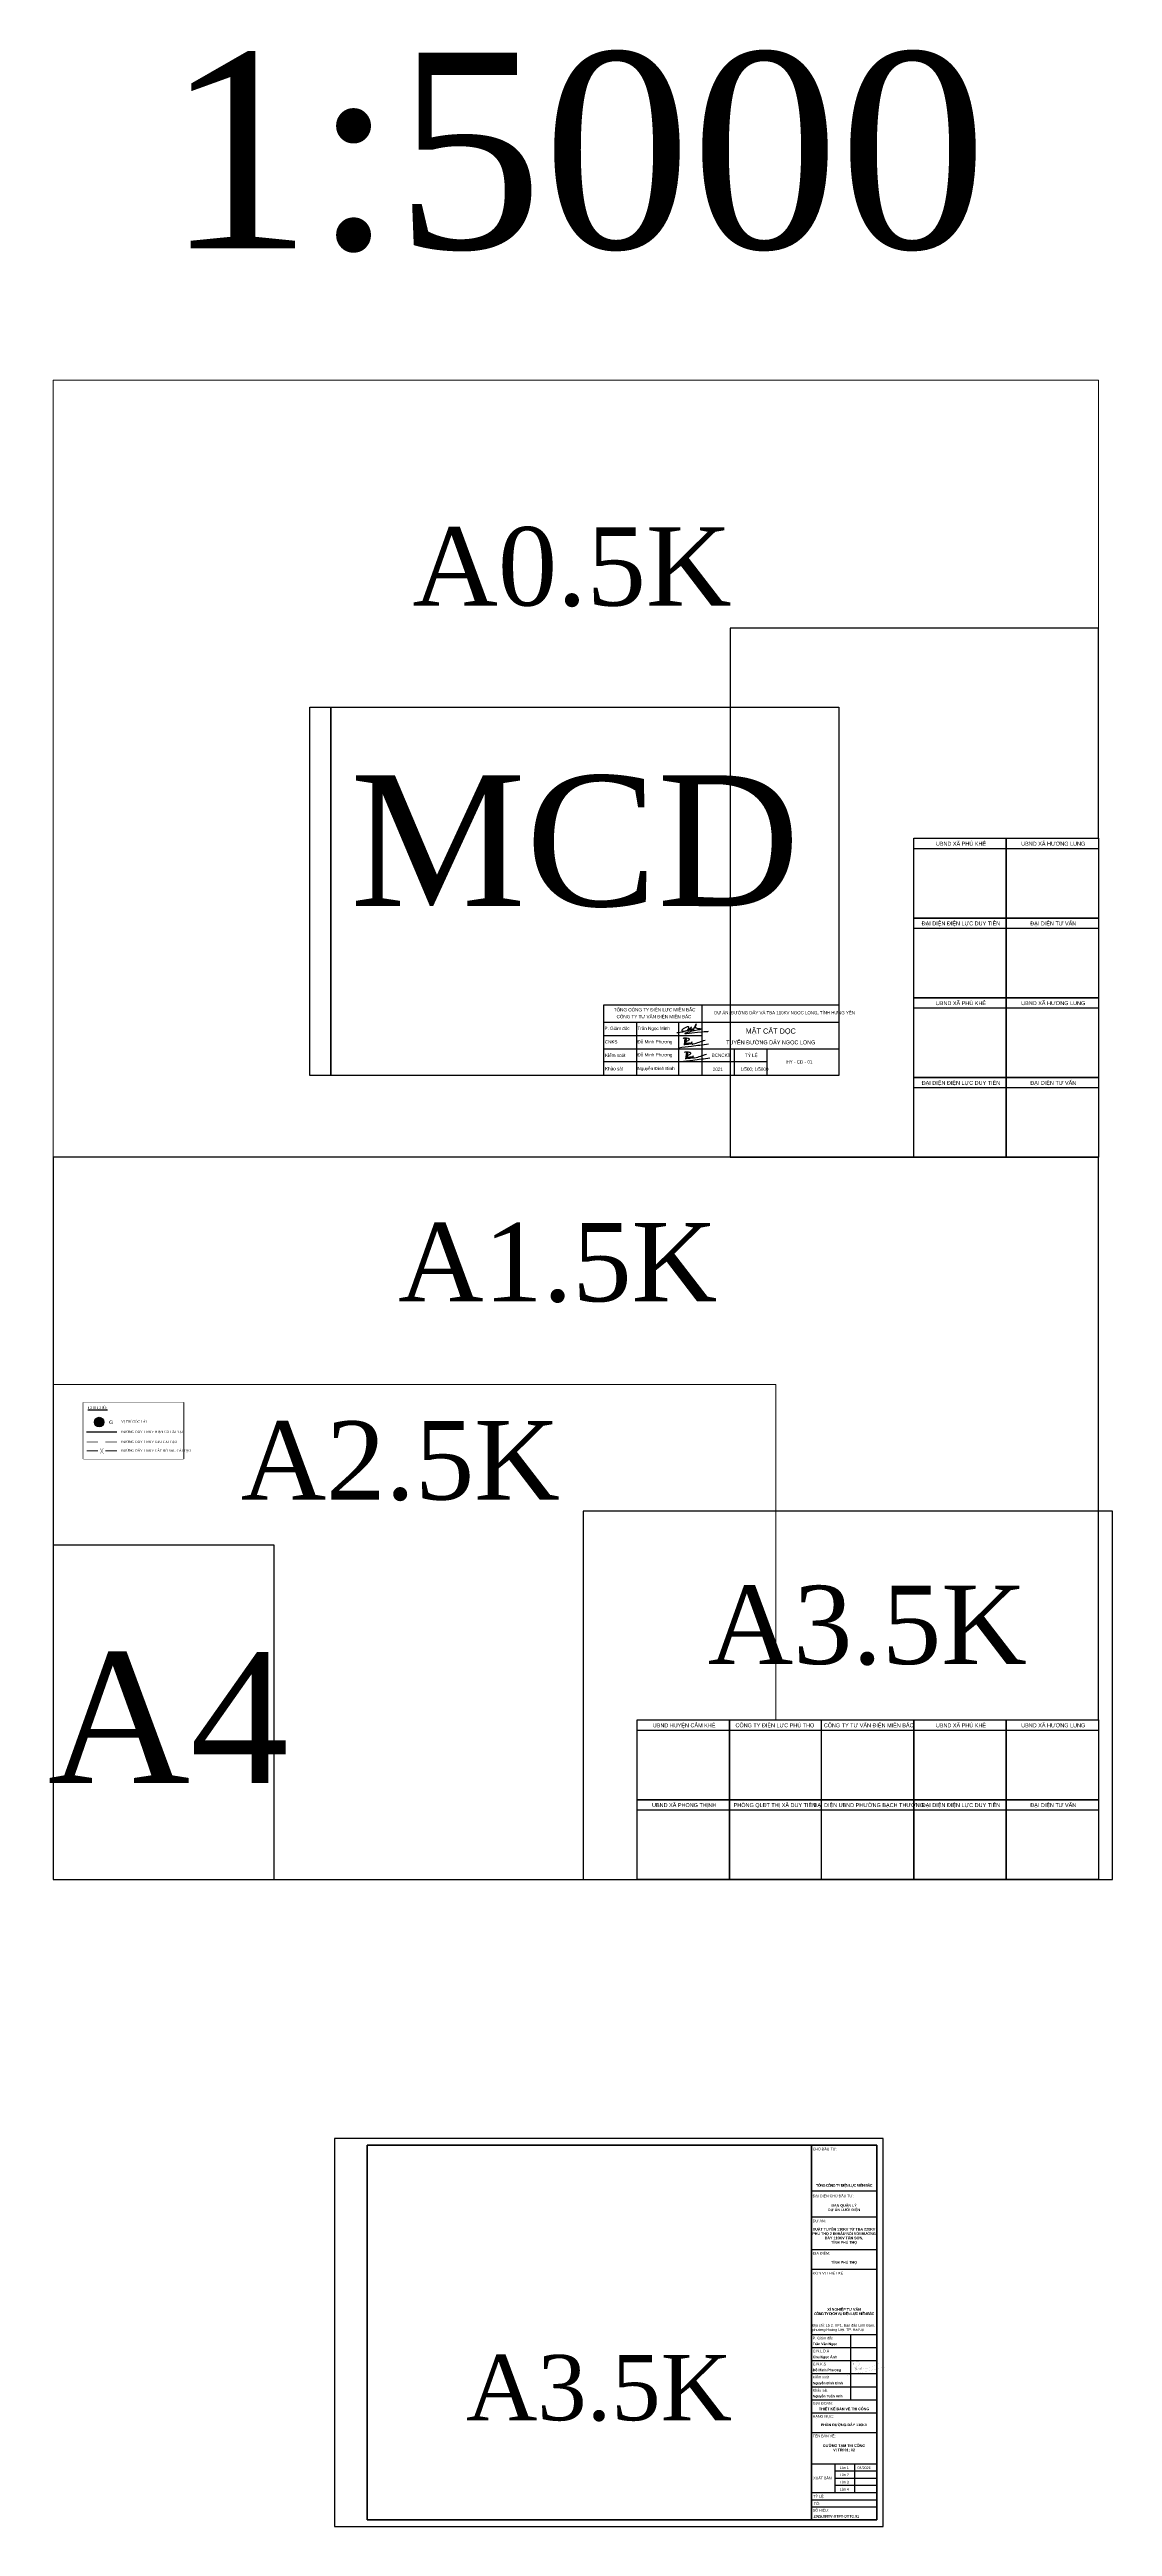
# Model space of a CAD drawing. Header units: feet. Extents: x 74374 to 92081, y 43964 to 65389.
# Drawn here: x 80051 to 84118, y 55906 to 65389 of the extents above; entities that cross this region are included whole.
import ezdxf
from ezdxf.enums import TextEntityAlignment as Align

# ---------------------------------------------------------------- set-up
doc = ezdxf.new("R2010")
doc.units = ezdxf.units.FT
doc.header["$MEASUREMENT"] = 0
doc.set_wipeout_variables(frame=1)
doc.linetypes.add('DASHED2', pattern=[0.375, 0.25, -0.125])
for name, color, linetype in [('12-khung ten', 12, 'Continuous'), ('7-Text khung ten', 7, 'Continuous'), ('Border', 6, 'Continuous'), ('DZ-HaApCu', 1, 'Continuous'), ('Ha ap - cai tao', 1, 'DASHED2'), ('HoKhoan', 20, 'Continuous'), ('Khung', 7, 'Continuous'), ('KHUNG-TEN', 7, 'Continuous'), ('Khung_in', 7, 'Continuous'), ('PDM', 5, 'Continuous'), ('THAY', 9, 'Continuous')]:
    doc.layers.add(name, color=color, linetype=linetype)
doc.layers.add('B-Ghi chu', color=7, linetype='Continuous', lineweight=0)
doc.styles.add('Arial-Bold', font='arialbd.ttf')
doc.styles.add('ARIALH', font='VnArialH.TTF')
doc.styles.add('PEC_ARIAL', font='arial.ttf', dxfattribs={"width": 0.8})
doc.styles.add('PEC_TIMENEW', font='times.ttf')
doc.styles.add('q', font='vntimeh.shx', dxfattribs={"width": 0.8})
doc.styles.add('QHBI', font='vntimeh.shx', dxfattribs={"width": 0.7})
doc.styles.add('Style-Arial', font='arial.ttf')

# ---------------------------------------------------------------- blocks, each defined once
blk = doc.blocks.new('PhDM')
at = {"layer": 'PDM', "color": 0}
for points in [[(3.4, 16), (0, 0)], [(5.9, 14.5), (2.9, 0.6)]]:
    blk.add_lwpolyline(points, dxfattribs=at)
for points in [[(-0.1, 15.5), (-0.4, 16.4), (1.6, 17.2), (5.1, 17.2), (10.1, 16), (12.6, 14.7), (13.2, 13.2), (12.7, 11.8), (11, 10.1), (7.6, 8.6), (4.6, 7.5), (3, 7.1)], [(3.7, 4.4), (4.2, 5.3), (4.8, 6), (4.8, 4.7), (4.4, 0.8), (5, 2.8)], [(5.8, 4.7), (6.2, 5.3), (6, 3.4), (5.8, 2.2), (5.7, 1.3), (6.1, 1.5), (6.5, 1.9), (7, 2.8), (7.9, 4.9)], [(7.9, 4.9), (7.4, 2.9), (7.3, 1.7), (7.4, 1.3), (7.7, 1.3), (7.9, 1.5), (8.1, 1.8), (9.3, 3.9)], [(9.6, 4.9), (9.3, 3.3), (9.1, 1.6), (9.1, 1.1), (9.4, 1.3), (9.8, 1.7), (10.4, 2.7), (11.2, 4.6)], [(11.2, 4.6), (10.9, 3.1), (10.7, 1.5), (10.7, 1), (12, 2.7), (13.2, 4.9)], [(13, 4.5), (12.5, 2.8), (12.2, 1.8), (12.3, 1.1), (14.1, 3.7), (14.6, 4.6)], [(14.6, 4.6), (13.9, 1), (16, 4.4)], [(16, 4.4), (15.4, 1), (15.8, 1.5), (17.4, 4.2)], [(17.4, 4.2), (16.9, 1.7), (18.1, 3.8)], [(18.7, 6.1), (18.4, 2), (19.7, 1), (21.7, 1), (50.6, 7.7)], [(-13.1, -4.8), (17.1, -3.8), (57.8, -1.9)]]:
    blk.add_spline(points, degree=3, dxfattribs=at)
blk = doc.blocks.new('a.mimh')
at = {"layer": 'THAY', "color": 0, "ltscale": 30}
blk.add_lwpolyline([(0, 0), (71, 3), (121, 9), (194, 20), (353, 53), (514, 101), (604, 137), (653, 173), (707, 255), (722, 294), (721, 320), (714, 336), (702, 346), (686, 349), (648, 347), (607, 339), (538, 313), (458, 277), (378, 234), (306, 174), (294, 153), (288, 141), (289, 127), (296, 106), (318, 92), (364, 87), (443, 93), (553, 110), (648, 132), (698, 148), (748, 173), (762, 183), (803, 243), (852, 312), (878, 355), (872, 352), (850, 325), (735, 153), (696, 108), (678, 95), (675, 96), (677, 105), (694, 130), (732, 163), (787, 197), (806, 207), (826, 218), (831, 219), (834, 216), (830, 198), (797, 146), (781, 131), (779, 133), (809, 172), (859, 216), (869, 223), (876, 220), (874, 205), (864, 183), (830, 135), (827, 136), (857, 178), (889, 208), (906, 220), (912, 223), (916, 223), (917, 221), (916, 209), (901, 182), (883, 158), (878, 156), (886, 169), (905, 197), (922, 213), (931, 220), (935, 221), (940, 219), (941, 217), (943, 214), (943, 210), (941, 202), (932, 180), (921, 164), (915, 158), (915, 158), (915, 163), (924, 181), (948, 211), (967, 223), (970, 224), (975, 223), (976, 220), (977, 218), (977, 216), (977, 213), (973, 200), (962, 166), (958, 166), (957, 168), (956, 170), (970, 203), (987, 225), (991, 228), (994, 228), (995, 228), (997, 226), (997, 225), (997, 223), (996, 221), (982, 189), (981, 185), (982, 184), (984, 184), (987, 189), (1013, 236), (1017, 242), (1018, 237), (995, 180), (994, 176), (995, 174), (996, 173), (997, 173), (999, 175), (1046, 283), (1080, 360), (1101, 396), (1126, 431), (1158, 498), (1166, 527), (1128, 446), (1068, 293), (1089, 346), (1096, 347), (1099, 347), (1100, 346), (1103, 344), (1105, 343), (1107, 339), (1110, 335), (1117, 320), (1122, 311), (1123, 308), (1126, 304), (1129, 301), (1134, 297), (1138, 294), (1193, 267), (1248, 254), (1309, 243), (1372, 240), (1422, 236), (1450, 235), (1468, 233), (1478, 230), (1484, 228), (1491, 226), (1494, 223), (1495, 221), (1495, 217), (1493, 214), (1489, 210), (1484, 207), (1381, 176), (1211, 142), (1029, 107), (892, 79), (735, 36), (630, 7), (565, -13), (477, -42), (466, -47), (466, -47), (466, -47), (473, -52), (477, -52), (484, -53), (568, -47), (904, -7), (1231, 31), (1512, 50), (1632, 58), (1768, 68), (1853, 74), (1910, 79)], dxfattribs=at)
blk = doc.blocks.new('STT')
at = {"color": 6}
blk.add_wipeout([(511305.2, 2347111.4), (511305.1, 2347109.7), (511304.7, 2347108.1), (511304.2, 2347106.5), (511303.5, 2347105), (511302.6, 2347103.6), (511301.6, 2347102.3), (511300.4, 2347101.2), (511299, 2347100.2), (511297.6, 2347099.4), (511296, 2347098.8), (511294.4, 2347098.4), (511292.8, 2347098.2), (511291.1, 2347098.2), (511289.5, 2347098.4), (511287.9, 2347098.8), (511286.3, 2347099.4), (511284.9, 2347100.2), (511283.5, 2347101.2), (511282.3, 2347102.3), (511281.3, 2347103.6), (511280.4, 2347105), (511279.7, 2347106.5), (511279.2, 2347108.1), (511278.9, 2347109.7), (511278.8, 2347111.4), (511278.9, 2347113), (511279.2, 2347114.7), (511279.7, 2347116.2), (511280.4, 2347117.7), (511281.3, 2347119.1), (511282.3, 2347120.4), (511283.5, 2347121.5), (511284.9, 2347122.5), (511286.3, 2347123.3), (511287.9, 2347123.9), (511289.5, 2347124.3), (511291.1, 2347124.5), (511292.8, 2347124.5), (511294.4, 2347124.3), (511296, 2347123.9), (511297.6, 2347123.3), (511299, 2347122.5), (511300.4, 2347121.5), (511301.6, 2347120.4), (511302.6, 2347119.1), (511303.5, 2347117.7), (511304.2, 2347116.2), (511304.7, 2347114.7), (511305.1, 2347113)], dxfattribs=at).dxf.layer = 'B-Ghi chu'
blk = doc.blocks.new('Cat bo day')
at = {"layer": 'Ha ap - cai tao', "linetype": 'ByBlock', "const_width": 0.5}
for points in [[(2.9, 4.3), (-2.9, -4.3)], [(-2.3, 4.6), (2.3, -4.6)]]:
    blk.add_lwpolyline(points, dxfattribs=at)
blk = doc.blocks.new('LT-don-TD')
at = {"layer": 'Ha ap - cai tao'}
blk.add_hatch(color=256, dxfattribs=at).paths.add_polyline_path([(-1.8, -0.9, 1), (1.8, 0.9, 1)])
at = {"layer": 'Ha ap - cai tao', "linetype": 'Continuous'}
blk.add_circle((0, 0), 2, dxfattribs=at)
at = {"layer": 'Ha ap - cai tao'}
blk.add_point((0, 0), dxfattribs=at)
blk = doc.blocks.new('A$C2718f49c')
at = {"layer": 'PDM', "color": 0, "const_width": 3.24}
for points in [[(-380, -218), (-251, -192), (-123, -166), (5, -140), (133, -114), (261, -87), (390, -61), (550, -27), (646, -6), (773, 21), (901, 49), (1029, 77), (1157, 105), (1284, 134), (1412, 162), (1540, 191), (1667, 220), (1795, 248)], [(-94, 518), (-93, 518), (-83, 525), (-69, 531), (-54, 536), (-43, 539), (-25, 544), (-11, 547), (2, 550), (14, 552), (26, 554), (38, 556), (49, 557), (67, 558), (73, 558), (84, 559), (97, 559), (109, 559), (121, 558), (134, 558), (147, 557), (159, 556), (172, 555), (185, 554), (199, 552), (212, 551), (228, 549), (238, 548), (251, 546), (264, 543), (277, 540), (289, 536), (300, 531), (312, 522), (319, 515), (327, 504), (333, 493), (337, 479), (338, 468), (337, 455), (334, 442), (331, 433), (324, 419), (317, 408), (310, 397), (302, 388), (293, 378), (286, 372), (274, 361), (264, 353), (254, 346), (243, 339), (233, 332), (222, 325), (211, 318), (200, 312), (188, 305), (178, 299), (167, 292), (156, 285), (145, 279), (134, 273), (123, 267), (112, 261), (101, 255), (89, 250), (78, 245), (66, 240), (54, 236)], [(21, 514), (0, 0)], [(105, 478), (86, 33)], [(91, 157), (94, 165), (96, 173), (98, 178), (100, 182), (102, 188), (104, 193), (107, 198), (109, 203), (110, 205), (112, 207), (113, 208), (114, 210), (115, 211), (116, 211), (117, 211), (118, 211), (118, 211), (119, 210), (120, 208), (120, 206), (121, 204), (121, 202), (121, 200), (122, 197), (122, 191), (122, 184), (123, 172), (123, 156), (124, 141), (124, 127), (125, 113), (125, 107), (125, 100), (125, 94), (125, 88), (126, 83), (126, 77), (126, 72), (126, 68), (127, 63), (127, 59), (127, 56), (128, 53), (128, 50), (128, 48), (129, 47), (129, 46), (129, 45), (130, 46), (130, 47), (131, 48), (131, 50), (132, 53), (132, 56), (133, 60), (134, 64), (134, 69), (135, 74), (135, 79), (136, 84), (137, 90), (138, 102), (139, 114)], [(154, 177), (156, 182), (158, 187), (159, 190), (160, 192), (161, 194), (162, 196), (163, 197), (164, 198), (164, 198), (165, 199), (165, 199), (166, 198), (166, 198), (167, 197), (167, 195), (167, 194), (167, 192), (167, 190), (168, 188), (168, 185), (168, 182), (168, 180), (168, 174), (167, 168), (167, 155), (167, 148), (167, 142), (167, 140), (167, 137), (167, 134), (167, 132), (167, 127), (167, 123), (168, 115), (168, 111), (167, 106), (167, 104), (167, 101), (167, 98), (166, 96), (166, 90), (165, 84), (165, 82), (165, 79), (165, 77), (165, 75), (166, 73), (166, 73), (167, 72), (167, 72), (168, 71), (169, 71), (170, 71), (170, 71), (171, 72), (173, 73), (176, 74), (178, 75), (180, 77), (182, 79), (183, 81), (185, 82), (186, 84), (187, 86), (191, 94), (192, 98), (196, 107), (199, 115), (202, 123), (204, 132), (207, 141), (209, 150), (210, 159), (212, 167), (214, 176), (216, 194)], [(216, 194), (216, 189), (216, 185), (215, 180), (215, 175), (215, 170), (214, 166), (214, 161), (214, 156), (214, 152), (214, 147), (214, 143), (214, 138), (214, 134), (214, 129), (215, 125), (215, 121), (215, 117), (216, 112), (216, 108), (217, 103), (217, 98), (218, 92), (218, 87), (220, 83), (222, 80), (227, 80), (231, 82), (235, 87), (237, 90), (239, 95), (241, 99), (242, 103), (244, 107), (246, 111), (248, 116), (249, 120), (251, 124), (252, 129), (254, 133), (255, 137), (257, 142), (258, 146), (260, 151), (261, 155), (263, 160), (264, 164), (265, 168)], [(270, 202), (270, 186), (270, 178), (270, 170), (270, 162), (270, 153), (270, 148), (271, 141), (271, 135), (271, 131), (271, 127), (272, 124), (272, 120), (272, 116), (272, 111), (272, 107), (272, 99), (272, 96), (272, 94), (272, 91), (272, 89), (272, 88), (272, 87), (272, 86), (273, 85), (273, 85), (273, 84), (274, 84), (274, 83), (275, 83), (275, 83), (276, 84), (277, 84), (277, 84), (278, 85), (280, 86), (282, 88), (284, 91), (285, 92), (286, 93), (287, 95), (288, 97), (289, 98), (290, 102), (292, 106), (295, 112), (298, 119), (301, 126), (304, 133), (307, 140), (310, 148), (312, 156), (314, 163), (316, 171), (317, 178), (319, 186), (321, 201)], [(321, 201), (321, 184), (321, 168), (321, 154), (320, 137), (320, 129), (320, 121), (321, 112), (321, 104), (322, 98), (323, 94), (323, 90), (324, 88), (324, 87), (325, 86), (326, 85), (326, 85), (327, 85), (328, 85), (328, 85), (329, 86), (330, 87), (332, 89), (334, 92), (336, 96), (338, 100), (340, 105), (342, 110), (344, 116), (346, 122), (351, 133), (355, 147), (357, 151), (359, 156), (360, 161), (362, 166), (365, 175), (368, 183), (371, 190), (373, 198), (376, 204), (378, 211), (382, 223)], [(378, 210), (377, 203), (376, 196), (375, 188), (374, 181), (373, 175), (372, 168), (371, 161), (370, 153), (369, 147), (369, 141), (368, 134), (368, 126), (368, 122), (370, 111), (372, 104), (374, 98), (376, 96), (379, 95), (382, 97), (385, 101), (388, 106), (391, 113), (394, 121), (398, 129), (401, 139), (404, 149), (407, 158), (410, 168), (413, 178), (416, 189), (417, 195), (420, 202), (422, 208), (423, 215), (425, 221)], [(425, 221), (424, 199), (422, 178), (421, 158), (420, 141), (420, 133), (420, 126), (420, 120), (420, 115), (421, 111), (422, 108), (423, 106), (424, 106), (426, 107), (428, 109), (430, 112), (432, 117), (434, 122), (437, 128), (440, 135), (443, 143), (449, 160), (456, 180), (470, 222)], [(470, 222), (467, 197), (465, 185), (464, 173), (462, 162), (461, 152), (460, 142), (460, 134), (460, 127), (460, 120), (460, 118), (461, 116), (461, 114), (462, 112), (463, 111), (464, 111), (465, 111), (466, 111), (467, 112), (469, 113), (470, 114), (472, 117), (476, 123), (480, 129), (488, 143), (494, 156), (499, 169), (504, 182), (508, 195), (515, 221)], [(515, 221), (514, 207), (512, 194), (511, 181), (511, 169), (510, 164), (510, 159), (510, 155), (510, 152), (511, 149), (511, 147), (511, 145), (512, 144), (513, 144), (514, 145), (515, 147), (517, 150), (518, 153), (520, 156), (521, 161), (523, 165), (527, 176), (531, 188), (536, 201), (540, 214)], [(545, 288), (540, 201), (558, 161), (602, 136), (625, 136), (666, 147), (705, 161), (744, 175), (783, 189), (822, 204), (860, 219), (898, 234), (936, 249), (974, 265), (1011, 280), (1048, 296), (1086, 312), (1122, 328), (1159, 344), (1196, 360), (1232, 376), (1269, 393), (1305, 409), (1341, 426), (1377, 442), (1414, 459), (1450, 475), (1486, 492), (1522, 509)]]:
    blk.add_lwpolyline(points, dxfattribs=at)

msp = doc.modelspace()

# ---------------------------------------------------------------- linework, layer by layer
for p, q in [((82966.25733, 57191.08457), (83216.25733, 57191.08457)), ((82966.25733, 57091.08457), (83216.25733, 57091.08457)), ((82966.25733, 56966.08457), (83216.25733, 56966.08457)), ((82966.25733, 56891.08457), (83216.25733, 56891.08457)), ((83116.25733, 56641.08457), (83116.25733, 56391.08457)), ((82966.25733, 56341.08457), (83216.25733, 56341.08457)), ((82966.25733, 56266.08457), (83216.25733, 56266.08457)), ((82966.25733, 56146.08457), (83216.25733, 56146.08457)), ((83056.25733, 56118.58457), (83216.25733, 56118.58457)), ((83056.25733, 56091.08457), (83216.25733, 56091.08457)), ((83056.25733, 56063.58457), (83216.25733, 56063.58457)), ((82966.25733, 56036.08457), (83216.25733, 56036.08457)), ((82966.25733, 56008.58457), (83216.25733, 56008.58457)), ((82966.25733, 55981.08457), (83216.25733, 55981.08457))]:
    msp.add_line(p, q)
for points in [[(83056.25733, 56146.08457), (83056.25733, 56036.08457)], [(83131.25733, 56146.08457), (83131.25733, 56036.08457)]]:
    msp.add_lwpolyline(points)
at = {"layer": '12-khung ten', "color": 7}
for points in [[(81266.25733, 55931.08457), (83216.25733, 55931.08457), (83216.25733, 57366.08457), (81266.25733, 57366.08457)], [(82966.25733, 57366.08457), (83216.25733, 57366.08457), (83216.25733, 55931.08457), (82966.25733, 55931.08457)]]:
    msp.add_lwpolyline(points, close=True, dxfattribs=at)
at = {"layer": 'Border', "color": 2, "lineweight": 0}
msp.add_lwpolyline([(80065.00252, 58383.40874), (84065.00252, 58383.40874), (84065.00252, 64123.40874), (80065.00252, 64123.40874)], close=True, dxfattribs=at)
at = {"layer": 'Border', "lineweight": 0}
msp.add_lwpolyline([(80065.00252, 58383.40874), (82830.00252, 58383.40874), (82830.00252, 60278.40874), (80065.00252, 60278.40874)], close=True, dxfattribs=at)
at = {"layer": 'DEFPOINTS', "color": 0}
msp.add_lwpolyline([(81046.70117, 62871.94368), (81127.57432, 62871.94368), (81127.57432, 61461.94368), (81046.70117, 61461.94368)], close=True, dxfattribs=at)
at = {"layer": 'DEFPOINTS', "color": 4}
msp.add_lwpolyline([(81141.25733, 55906.08457), (83241.25733, 55906.08457), (83241.25733, 57391.08457), (81141.25733, 57391.08457)], close=True, dxfattribs=at)
at = {"layer": 'DEFPOINTS'}
msp.add_lwpolyline([(81266.25733, 57366.08457), (82966.25733, 57366.08457), (82966.25733, 55931.08457), (81266.25733, 55931.08457)], close=True, dxfattribs=at)
at = {"layer": 'HoKhoan', "color": 0}
msp.add_lwpolyline([(81127.57432, 62871.94368), (83071.70117, 62871.94368), (83071.70117, 61461.94368), (81127.57432, 61461.94368)], close=True, dxfattribs=at)
at = {"layer": 'Khung', "color": 4}
for points in [[(84065.00252, 61148.40874), (84065.00252, 63173.40874), (82655.00252, 63173.40874), (82655.00252, 61148.40874)], [(84118.35539, 59793.40874), (82093.35539, 59793.40874), (82093.35539, 58383.40874), (84118.35539, 58383.40874)]]:
    msp.add_lwpolyline(points, close=True, dxfattribs=at)
at = {"layer": 'Khung', "color": 0, "linetype": 'Continuous', "lineweight": 0}
msp.add_lwpolyline([(81127.57432, 62871.94368), (81127.57432, 61461.94368)], dxfattribs=at)
at = {"layer": 'Khung', "color": 0}
msp.add_lwpolyline([(82171.70117, 61731.94368), (83071.70117, 61731.94368), (83071.70117, 61461.94368), (82171.70117, 61461.94368)], close=True, dxfattribs=at)
at = {"layer": 'Khung', "color": 0, "ltscale": 30}
for points in [[(82171.70117, 61665.20482), (82296.70117, 61665.20482), (82546.70117, 61665.20482), (83071.70117, 61665.20482)], [(82296.70117, 61665.20482), (82296.70117, 61461.94368)], [(82459.20117, 61460.69368), (82459.20117, 61665.20482)], [(82546.70117, 61731.94368), (82546.70117, 61461.94368)], [(82171.70117, 61614.57982), (82295.47004, 61614.57982), (82545.47004, 61614.57982)], [(82171.70117, 61563.95482), (82296.70117, 61563.95482), (83071.70117, 61563.95482)], [(82671.70117, 61461.94368), (82671.70117, 61563.95482)], [(82796.70117, 61461.94368), (82796.70117, 61563.95482)], [(82796.70117, 61513.32982), (82171.70117, 61513.32982)]]:
    msp.add_lwpolyline(points, dxfattribs=at)
at = {"layer": 'Khung', "color": 3}
msp.add_lwpolyline([(80065.00252, 58383.40874), (84065.00252, 58383.40874), (84065.00252, 61148.40874), (80065.00252, 61148.40874)], close=True, dxfattribs=at)
at = {"layer": 'Khung', "color": 1}
msp.add_lwpolyline([(80065.00252, 58383.40874), (80910.00252, 58383.40874), (80910.00252, 59663.40874), (80065.00252, 59663.40874)], close=True, dxfattribs=at)
at = {"layer": 'KHUNG-TEN', "color": 7}
for p, q in [((82966.25733, 56641.08457), (83216.25733, 56641.08457)), ((82966.25733, 56591.08457), (83216.25733, 56591.08457)), ((82966.25733, 56541.08457), (83216.25733, 56541.08457)), ((82966.25733, 56491.08457), (83216.25733, 56491.08457)), ((82966.25733, 56441.08457), (83216.25733, 56441.08457)), ((82966.25733, 56391.08457), (83216.25733, 56391.08457))]:
    msp.add_line(p, q, dxfattribs=at)
at = {"layer": 'Khung_in', "color": 7, "linetype": 'ByBlock'}
msp.add_lwpolyline([(80180.73063, 60209.77157), (80562.94159, 60209.77157), (80562.94159, 59993.3774), (80180.73063, 59993.3774)], close=True, dxfattribs=at)

# ---------------------------------------------------------------- block references
at = {"color": 0, "xscale": 0.06340164400932977, "yscale": 0.06340164400932977, "zscale": 0.06340164400932977}
msp.add_blockref('a.mimh', (82452.00953, 61625.54034), dxfattribs=at)
at = {"color": 0, "xscale": 1.617023535623388, "yscale": 1.617023535623388, "zscale": 1.617023535623388, "rotation": 4.985041978004465}
for p in [(82479.11001, 61577.37633), (82484.64575, 61523.99836)]:
    msp.add_blockref('PhDM', p, dxfattribs=at)
at = {"layer": 'HoKhoan', "xscale": 0.06866997667360115, "yscale": 0.06866997667360115, "zscale": 0.06866997667360115}
msp.add_blockref('A$C2718f49c', (83127.56225, 56499.71371), dxfattribs=at)

# ---------------------------------------------------------------- texts
at = {"layer": '7-Text khung ten'}
for s, height, style, p in [('CHỦ ĐẦU TƯ:', 10, 'Style-Arial', (82971.70511, 57345.94169)), ('ĐẠI DIỆN CHỦ ĐẦU TƯ:', 10, 'Style-Arial', (82971.70511, 57166.57565)), ('DỰ ÁN:', 10, 'Style-Arial', (82971.70511, 57070.94169)), ('ĐỊA ĐIỂM:', 10, 'Style-Arial', (82971.70511, 56947.21179)), ('ĐƠN VỊ THIẾT KẾ', 10, 'Style-Arial', (82971.70511, 56870.94169)), ('P. Giám đốc', 10, 'Style-Arial', (82971.70511, 56622.21179)), ('Trần Văn Ngọc', 9.5, 'Arial-Bold', (82971.70511, 56600.24044)), ('Chu Ngọc Ánh', 9.5, 'Arial-Bold', (82971.70511, 56550.24044)), ('C.N.L.D.A', 10, 'Style-Arial', (82971.70511, 56572.74044)), ('C.N.K.S', 10, 'Style-Arial', (82971.70511, 56522.74044)), ('Đỗ Minh Phương', 9.5, 'Arial-Bold', (82971.70511, 56500.24044)), ('Nguyễn Đình Bình', 9.5, 'Arial-Bold', (82971.70511, 56450.24044)), ('Kiểm soát', 10, 'Style-Arial', (82971.70511, 56472.74044)), ('Khảo sát', 10, 'Style-Arial', (82971.70511, 56422.74044)), ('GIAI ĐOẠN:', 10, 'Style-Arial', (82971.70511, 56372.74044)), ('Nguyễn Tuấn Anh', 9.5, 'Arial-Bold', (82971.70511, 56400.24044)), ('HẠNG MỤC:', 10, 'Style-Arial', (82971.70511, 56322.21179)), ('TÊN BẢN VẼ:', 10, 'Style-Arial', (82971.70511, 56247.74044)), ('XUẤT BẢN', 10, 'Style-Arial', (82973.42193, 56086.37317)), ('Lần 1', 10, 'Style-Arial', (83074.9125, 56125.76327)), ('Lần 2', 10, 'Style-Arial', (83074.9125, 56098.77954)), ('Lần 3', 10, 'Style-Arial', (83074.9125, 56070.67684)), ('Lần 4', 10, 'Style-Arial', (83074.9125, 56043.17684)), ('04/2026', 10, 'Style-Arial', (83142.66384, 56125.76327)), ('SỐ HIỆU:', 10, 'Style-Arial', (82971.70511, 55962.74044)), ('TỶ LỆ:', 10, 'Style-Arial', (82973.76932, 56016.09697)), ('TỜ:', 10, 'Style-Arial', (82975.38106, 55988.04718)), ('2026.XNTV-XTPT-DTTC.01', 10, 'Arial-Bold', (82975.01204, 55940.24044))]:
    msp.add_text(s, height=height, dxfattribs=dict(at, style=style)).set_placement(p)
at = {"layer": '7-Text khung ten', "char_height": 10, "width": 250}
for s, insert, attachment_point, style in [('{\\fArial|b1|i0|c163|p34;\\T0.85;TỔNG CÔNG TY ĐIỆN LỰC MIỀN BẮC}', (83091.25733, 57210.46341), 5, 'Arial-Bold'), ('BAN QUẢN LÝ \\PDỰ ÁN LƯỚI ĐIỆN', (83091.25733, 57125.40239), 5, 'Arial-Bold'), ('XUẤT TUYẾN 110KV TỪ TBA 220KV PHÚ THỌ 2 ĐI ĐẤU NỐI VỚI ĐƯỜNG DÂY 110KV TÂN SƠN, \\PTỈNH PHÚ THỌ', (83091.25733, 57017.52189), 5, 'Arial-Bold'), ('{\\fArial|b1|i0|c163|p34;TỈNH }PHÚ THỌ', (83091.25733, 56916.08067), 5, 'Arial-Bold'), ('{\\fArial|b1|i0|c163|p34;XÍ NGHIỆP TƯ VẤN\\P\\T0.85;CÔNG TY DỊCH VỤ ĐIỆN LỰC MIỀN BẮC}', (83091.25733, 56727.45798), 5, 'Arial-Bold'), ('Địa chỉ: Lô 2, VP1, Bán đảo Linh Đàm, phường Hoàng Liệt, TP. Hà Nội', (82970.43791, 56681.11841), 1, 'Style-Arial'), ('THIẾT KẾ BẢN VẼ THI CÔNG', (83091.25733, 56356.02982), 5, 'Arial-Bold'), ('{\\fArial|b1|i0|c163|p34;PHẦN }ĐƯỜNG DÂY 110KV', (83091.25733, 56295.02189), 5, 'Arial-Bold'), ('ĐƯỜNG TẠM THI CÔNG\\PVỊ TRÍ 01; 02', (83091.25733, 56206.08307), 5, 'Arial-Bold')]:
    msp.add_mtext(s, dxfattribs=dict(at, insert=insert, attachment_point=attachment_point, style=style))
at = {"layer": 'DEFPOINTS', "color": 4, "style": 'PEC_TIMENEW'}
msp.add_text('MCD', height=500, dxfattribs=at).set_placement((82061.59822, 62360.24398), align=Align.MIDDLE_CENTER)
at = {"layer": 'Khung', "style": 'PEC_TIMENEW'}
msp.add_text('1:5000', height=750, dxfattribs=at).set_placement((82064.94477, 64627.60661), align=Align.CENTER)
at = {"layer": 'Khung', "color": 2, "style": 'PEC_TIMENEW'}
msp.add_text('A0.5K', height=300, dxfattribs=at).set_placement((82050.03893, 63410.63062), align=Align.MIDDLE_CENTER)
at = {"layer": 'Khung', "color": 0, "style": 'PEC_ARIAL', "width": 0.8}
for s, p in [('P. Giám đốc', (82174.47325, 61635.53486)), ('Trần Ngọc Minh', (82300.72325, 61635.53486)), ('CNKS', (82175.70438, 61584.02673)), ('Kiểm soát', (82176.95438, 61532.57817)), ('Đỗ Minh Phương', (82300.72325, 61584.28486)), ('Đỗ Minh Phương', (82300.72325, 61534.28486)), ('TỶ LỆ', (82712.3774, 61532.39079)), ('Khảo sát', (82176.95438, 61481.15284)), ('Nguyễn Đình Bình', (82300.72325, 61481.78486)), ('BCNCKT', (82584.82552, 61532.65255)), ('2021', (82588.93937, 61479.02303)), ('1/500; 1/5000', (82695.3527, 61479.44368)), ('HY - CD - 01', (82870.68082, 61507.15491))]:
    msp.add_text(s, height=12.5, dxfattribs=at).set_placement(p)
for s, height, p in [('MẶT CẮT DỌC', 20, (82810.7285, 61621.44585)), ('TUYẾN ĐƯỜNG DÂY NGỌC LONG', 15, (82810.7285, 61580.55151))]:
    msp.add_text(s, height=height, dxfattribs=at).set_placement(p, align=Align.CENTER)
at = {"layer": 'Khung', "color": 3, "style": 'PEC_TIMENEW'}
msp.add_text('A1.5K', height=300, dxfattribs=at).set_placement((81995.24471, 60746.81588), align=Align.MIDDLE_CENTER)
at = {"layer": 'Khung', "style": 'PEC_TIMENEW'}
msp.add_text('A2.5K', height=300, dxfattribs=at).set_placement((81392.78917, 59987.91227), align=Align.MIDDLE_CENTER)
at = {"layer": 'Khung', "color": 4, "style": 'PEC_TIMENEW'}
for height, p in [(300, (83180.00626, 59358.17928)), (250, (82153.6081, 56437.84056))]:
    msp.add_text('A3.5K', height=height, dxfattribs=at).set_placement(p, align=Align.MIDDLE_CENTER)
at = {"layer": 'Khung', "color": 1, "style": 'PEC_TIMENEW'}
msp.add_text('A4', height=500, dxfattribs=at).set_placement((80505.11988, 59002.0757), align=Align.MIDDLE_CENTER)
at = {"layer": 'Khung', "color": 0, "char_height": 12.5, "attachment_point": 2, "style": 'PEC_ARIAL'}
for s, insert, width in [('TỔNG CÔNG TY ĐIỆN LỰC MIỀN BẮC', (82366.35015, 61719.24149), 267.1201009), ('CÔNG TY TƯ VẤN ĐIỆN MIỀN BẮC', (82363.93071, 61693.02333), 279.9452721)]:
    msp.add_mtext(s, dxfattribs=dict(at, insert=insert, width=width))
at = {"layer": 'Khung', "color": 0, "linetype": 'Continuous', "insert": (82594.61013, 61707.65069), "char_height": 12, "width": 512.5526913, "attachment_point": 1, "style": 'PEC_ARIAL'}
msp.add_mtext('DỰ ÁN: ĐƯỜNG DÂY VÀ TBA 110KV NGỌC LONG, TỈNH HƯNG YÊN', dxfattribs=at)

# ---------------------------------------------------------------- next in the draw order: wipeouts: each hides what was drawn before it
for points in [[(83711.88339, 61148.40874), (83711.88339, 61453.6703), (83358.76427, 61453.6703), (83358.76426, 61148.40874)], [(83711.88339, 58383.40874), (83711.88339, 58688.6703), (83358.76427, 58688.6703), (83358.76426, 58383.40874)]]:
    msp.add_wipeout(points).dxf.layer = 'Khung_in'
at = {"color": 0}
for points in [[(80180.73063, 60209.77157), (80562.94159, 60209.77157), (80562.94159, 59993.3774), (80180.73063, 59993.3774)], [(82299.40688, 58688.6703), (82652.52601, 58688.6703), (82652.52601, 58383.40874), (82299.40688, 58383.40874)]]:
    msp.add_wipeout(points, dxfattribs=at).dxf.layer = 'Khung_in'

# ---------------------------------------------------------------- next in the draw order: linework, layer by layer
at = {"layer": 'Khung_in', "color": 1, "ltscale": 50}
msp.add_line((80308.88147, 60096.2596), (80192.68779, 60096.2596), dxfattribs=at)
at = {"layer": 'Khung_in', "color": 4, "linetype": 'Continuous', "const_width": 3.69773}
for points in [[(80192.68779, 60058.04562), (80236.24112, 60058.04562)], [(80264.99531, 60058.04562), (80308.88147, 60058.04562)]]:
    msp.add_lwpolyline(points, dxfattribs=at)
at = {"layer": 'Khung_in', "color": 6, "linetype": 'Continuous', "const_width": 3.69773}
for points in [[(80192.68779, 60024.63469), (80236.24112, 60024.63469)], [(80264.99531, 60024.63469), (80308.88147, 60024.63469)]]:
    msp.add_lwpolyline(points, dxfattribs=at)

# ---------------------------------------------------------------- next in the draw order: block references
at = {"layer": 'Ha ap - cai tao', "linetype": 'ByBlock', "xscale": 2.337180596848625, "yscale": 2.337180596848625, "zscale": 2.337180596848625, "rotation": 5.150333572487004}
msp.add_blockref('Cat bo day', (80250.7762, 60023.83682), dxfattribs=at)

# ---------------------------------------------------------------- next in the draw order: texts
at = {"layer": 'Khung_in', "color": 7, "style": 'QHBI'}
msp.add_text('%%uGhi Chó:', height=11.0931757, dxfattribs=at).set_placement((80234.94714, 60183.94921), align=Align.CENTER)
at = {"layer": 'Khung_in', "color": 7, "style": 'q', "width": 0.8}
for s, p in [('vÞ trÝ gãc l¸i', (80325.02027, 60136.23502)), ('§\xadêng d©y 110KV hiÖn cã C¶I T¹O', (80325.02027, 60097.04995)), ('§\xadêng d©y 110KV SAU C¶I T¹O', (80325.02027, 60058.83597)), ('§\xadêng d©y 110KV C¾T Bá SAU C¶I T¹O', (80325.02027, 60025.42505))]:
    msp.add_text(s, height=9.2443131, dxfattribs=at).set_placement(p, align=Align.MIDDLE_LEFT)
at = {"layer": 'Khung_in', "color": 0, "style": 'PEC_ARIAL', "width": 0.8}
msp.add_text('UBND XÃ PHONG THỊNH', height=15, dxfattribs=at).set_placement((82479.26047, 58660.51235), align=Align.CENTER)

# ---------------------------------------------------------------- next in the draw order: wipeouts: each hides what was drawn before it
at = {"color": 0}
for points in [[(83358.76427, 61453.6703), (83711.88339, 61453.6703), (83711.88339, 61148.40874), (83358.76427, 61148.40874)], [(83358.76427, 58688.6703), (83711.88339, 58688.6703), (83711.88339, 58383.40874), (83358.76427, 58383.40874)]]:
    msp.add_wipeout(points, dxfattribs=at).dxf.layer = 'Khung_in'
msp.add_wipeout([(82652.52601, 58383.40874), (82652.52601, 58688.67031), (83005.64514, 58688.67031), (83005.64514, 58383.40874)]).dxf.layer = 'Khung_in'

# ---------------------------------------------------------------- next in the draw order: linework, layer by layer
at = {"layer": 'Khung_in', "linetype": 'Continuous'}
msp.add_lwpolyline([(82299.40688, 58688.6703), (82652.52601, 58688.6703), (82652.52601, 58383.40874), (82299.40688, 58383.40874)], close=True, dxfattribs=at)
at = {"layer": 'Khung_in', "color": 0}
msp.add_lwpolyline([(82299.40688, 58649.97386), (82652.52601, 58649.97386)], dxfattribs=at)
msp.add_lwpolyline([(82652.52601, 58688.67031), (83005.64514, 58688.67031), (83005.64514, 58383.40874), (82652.52601, 58383.40874)], close=True, dxfattribs=at)

# ---------------------------------------------------------------- next in the draw order: block references
at = {"layer": 'Khung_in', "xscale": 1.386646958587237, "yscale": 1.386646958587237, "zscale": 1.386646958587237}
msp.add_blockref('STT', (-628694.96274, -3194481.10395), dxfattribs=at)

# ---------------------------------------------------------------- next in the draw order: texts
at = {"layer": 'Khung_in', "color": 0, "style": 'PEC_ARIAL', "width": 0.8}
for s, p in [('ĐẠI DIỆN ĐIỆN LỰC DUY TIÊN', (83538.61785, 61425.51234)), ('PHÒNG QLĐT THỊ XÃ DUY TIÊN', (82826.64369, 58660.61042)), ('ĐẠI DIỆN ĐIỆN LỰC DUY TIÊN', (83538.61785, 58660.51234))]:
    msp.add_text(s, height=15, dxfattribs=at).set_placement(p, align=Align.CENTER)

# ---------------------------------------------------------------- next in the draw order: wipeouts: each hides what was drawn before it
at = {"color": 0}
for points in [[(83711.88339, 61453.67031), (84065.00252, 61453.67031), (84065.00252, 61148.40874), (83711.88339, 61148.40874)], [(83711.88339, 58688.67031), (84065.00252, 58688.67031), (84065.00252, 58383.40874), (83711.88339, 58383.40874)]]:
    msp.add_wipeout(points, dxfattribs=at).dxf.layer = 'Khung_in'

# ---------------------------------------------------------------- next in the draw order: linework, layer by layer
at = {"layer": 'Khung_in', "linetype": 'Continuous'}
for points in [[(83358.76427, 61453.6703), (83711.88339, 61453.6703), (83711.88339, 61148.40874), (83358.76427, 61148.40874)], [(83711.88339, 61453.67031), (84065.00252, 61453.67031), (84065.00252, 61148.40874), (83711.88339, 61148.40874)], [(83711.88339, 58688.67031), (84065.00252, 58688.67031), (84065.00252, 58383.40874), (83711.88339, 58383.40874)]]:
    msp.add_lwpolyline(points, close=True, dxfattribs=at)
at = {"layer": 'Khung_in', "color": 0}
msp.add_lwpolyline([(83358.76427, 61414.89857), (84065.00252, 61414.89857)], dxfattribs=at)
at = {"layer": 'Khung_in', "color": 6, "linetype": 'Continuous', "const_width": 3.69773}
msp.add_lwpolyline([(80192.68779, 60096.2596), (80308.88147, 60096.2596)], dxfattribs=at)

# ---------------------------------------------------------------- next in the draw order: block references
at = {"layer": 'DZ-HaApCu', "linetype": 'Continuous', "xscale": 9.191371886109422, "yscale": 9.191371886109422, "zscale": 9.191371886109422}
msp.add_blockref('LT-don-TD', (80240.88384, 60134.31284), dxfattribs=at)

# ---------------------------------------------------------------- next in the draw order: texts
at = {"layer": 'Khung_in', "color": 0, "style": 'PEC_ARIAL', "width": 0.8}
for p in [(83891.73698, 61425.51234), (83891.73698, 58660.51234)]:
    msp.add_text('ĐẠI DIỆN TƯ VẤN', height=15, dxfattribs=at).set_placement(p, align=Align.CENTER)
at = {"layer": 'Khung_in', "color": 0, "linetype": 'Continuous', "lineweight": 0, "ltscale": 10, "style": 'ARIALH', "width": 0.8}
msp.add_text('g', height=13.86647, dxfattribs=at).set_placement((80286.47281, 60133.74525), align=Align.MIDDLE_CENTER)

# ---------------------------------------------------------------- next in the draw order: wipeouts: each hides what was drawn before it
msp.add_wipeout([(83005.64514, 58688.67031), (83358.76426, 58688.67031), (83358.76426, 58383.40874), (83005.64514, 58383.40874)]).dxf.layer = 'Khung_in'

# ---------------------------------------------------------------- next in the draw order: linework, layer by layer
at = {"layer": 'Khung_in', "color": 0}
for points in [[(82652.52601, 58649.97386), (83358.76426, 58649.97386)], [(83358.76427, 58649.89857), (84065.00252, 58649.89857)]]:
    msp.add_lwpolyline(points, dxfattribs=at)
msp.add_lwpolyline([(83005.64514, 58688.67031), (83358.76426, 58688.67031), (83358.76426, 58383.40874), (83005.64514, 58383.40874)], close=True, dxfattribs=at)
at = {"layer": 'Khung_in', "linetype": 'Continuous'}
msp.add_lwpolyline([(83358.76427, 58688.6703), (83711.88339, 58688.6703), (83711.88339, 58383.40874), (83358.76427, 58383.40874)], close=True, dxfattribs=at)

# ---------------------------------------------------------------- next in the draw order: texts
at = {"layer": 'Khung_in', "color": 0, "style": 'PEC_ARIAL', "width": 0.8}
msp.add_text('ĐẠI DIỆN UBND PHƯỜNG BẠCH THƯỢNG', height=15, dxfattribs=at).set_placement((83185.49872, 58660.51235), align=Align.CENTER)

# ---------------------------------------------------------------- next in the draw order: wipeouts: each hides what was drawn before it
msp.add_wipeout([(83711.88339, 61453.67031), (83711.88339, 61758.93186), (83358.76427, 61758.93186), (83358.76426, 61453.67031)]).dxf.layer = 'Khung_in'

# ---------------------------------------------------------------- next in the draw order: wipeouts: each hides what was drawn before it
at = {"color": 0}
for points in [[(83358.76427, 61758.93186), (83711.88339, 61758.93186), (83711.88339, 61453.6703), (83358.76427, 61453.6703)], [(82299.40688, 58993.93186), (82652.52601, 58993.93186), (82652.52601, 58688.6703), (82299.40688, 58688.6703)]]:
    msp.add_wipeout(points, dxfattribs=at).dxf.layer = 'Khung_in'
msp.add_wipeout([(83711.88339, 58688.67031), (83711.88339, 58993.93186), (83358.76427, 58993.93186), (83358.76426, 58688.67031)]).dxf.layer = 'Khung_in'

# ---------------------------------------------------------------- next in the draw order: texts
at = {"layer": 'Khung_in', "color": 0, "style": 'PEC_ARIAL', "width": 0.8}
for s, p in [('UBND XÃ PHÚ KHÊ', (83538.61785, 61730.77391)), ('UBND HUYỆN CẨM KHÊ', (82479.26047, 58965.77391))]:
    msp.add_text(s, height=15, dxfattribs=at).set_placement(p, align=Align.CENTER)

# ---------------------------------------------------------------- next in the draw order: wipeouts: each hides what was drawn before it
at = {"color": 0}
for points in [[(83711.88339, 61758.93187), (84065.00252, 61758.93187), (84065.00252, 61453.67031), (83711.88339, 61453.67031)], [(83358.76427, 58993.93186), (83711.88339, 58993.93186), (83711.88339, 58688.6703), (83358.76427, 58688.6703)]]:
    msp.add_wipeout(points, dxfattribs=at).dxf.layer = 'Khung_in'
msp.add_wipeout([(82652.52601, 58688.67031), (82652.52601, 58993.93187), (83005.64514, 58993.93187), (83005.64514, 58688.67031)]).dxf.layer = 'Khung_in'

# ---------------------------------------------------------------- next in the draw order: linework, layer by layer
at = {"layer": 'Khung_in', "linetype": 'Continuous'}
for points in [[(83358.76427, 61758.93186), (83711.88339, 61758.93186), (83711.88339, 61453.6703), (83358.76427, 61453.6703)], [(83711.88339, 61758.93187), (84065.00252, 61758.93187), (84065.00252, 61453.67031), (83711.88339, 61453.67031)], [(82299.40688, 58993.93186), (82652.52601, 58993.93186), (82652.52601, 58688.6703), (82299.40688, 58688.6703)]]:
    msp.add_lwpolyline(points, close=True, dxfattribs=at)
at = {"layer": 'Khung_in', "color": 0}
for points in [[(83358.76427, 61720.16013), (84065.00252, 61720.16013)], [(82299.40688, 58955.23542), (82652.52601, 58955.23542)]]:
    msp.add_lwpolyline(points, dxfattribs=at)
msp.add_lwpolyline([(82652.52601, 58993.93187), (83005.64514, 58993.93187), (83005.64514, 58688.67031), (82652.52601, 58688.67031)], close=True, dxfattribs=at)

# ---------------------------------------------------------------- next in the draw order: texts
at = {"layer": 'Khung_in', "color": 0, "style": 'PEC_ARIAL', "width": 0.8}
for s, p in [('UBND XÃ HƯƠNG LUNG', (83891.73698, 61730.77391)), ('CÔNG TY ĐIỆN LỰC PHÚ THỌ', (82826.64369, 58965.87198)), ('UBND XÃ PHÚ KHÊ', (83538.61785, 58965.77391))]:
    msp.add_text(s, height=15, dxfattribs=at).set_placement(p, align=Align.CENTER)

# ---------------------------------------------------------------- next in the draw order: wipeouts: each hides what was drawn before it
at = {"color": 0}
msp.add_wipeout([(83711.88339, 58993.93187), (84065.00252, 58993.93187), (84065.00252, 58688.67031), (83711.88339, 58688.67031)], dxfattribs=at).dxf.layer = 'Khung_in'

# ---------------------------------------------------------------- next in the draw order: linework, layer by layer
at = {"layer": 'Khung_in', "linetype": 'Continuous'}
msp.add_lwpolyline([(83711.88339, 58993.93187), (84065.00252, 58993.93187), (84065.00252, 58688.67031), (83711.88339, 58688.67031)], close=True, dxfattribs=at)

# ---------------------------------------------------------------- next in the draw order: texts
at = {"layer": 'Khung_in', "color": 0, "style": 'PEC_ARIAL', "width": 0.8}
msp.add_text('UBND XÃ HƯƠNG LUNG', height=15, dxfattribs=at).set_placement((83891.73698, 58965.77391), align=Align.CENTER)

# ---------------------------------------------------------------- next in the draw order: wipeouts: each hides what was drawn before it
for points in [[(83711.88339, 61758.93187), (83711.88339, 62064.19342), (83358.76427, 62064.19342), (83358.76426, 61758.93187)], [(83005.64514, 58993.93187), (83358.76426, 58993.93187), (83358.76426, 58688.67031), (83005.64514, 58688.67031)]]:
    msp.add_wipeout(points).dxf.layer = 'Khung_in'

# ---------------------------------------------------------------- next in the draw order: linework, layer by layer
at = {"layer": 'Khung_in', "color": 0}
msp.add_lwpolyline([(83005.64514, 58993.93187), (83358.76426, 58993.93187), (83358.76426, 58688.67031), (83005.64514, 58688.67031)], close=True, dxfattribs=at)
at = {"layer": 'Khung_in', "linetype": 'Continuous'}
msp.add_lwpolyline([(83358.76427, 58993.93186), (83711.88339, 58993.93186), (83711.88339, 58688.6703), (83358.76427, 58688.6703)], close=True, dxfattribs=at)
at = {"layer": 'Khung_in', "color": 0}
for points in [[(82652.52601, 58955.23543), (83358.76426, 58955.23543)], [(83358.76427, 58955.16013), (84065.00252, 58955.16013)]]:
    msp.add_lwpolyline(points, dxfattribs=at)

# ---------------------------------------------------------------- next in the draw order: texts
at = {"layer": 'Khung_in', "color": 0, "style": 'PEC_ARIAL', "width": 0.8}
msp.add_text('CÔNG TY TƯ VẤN ĐIỆN MIỀN BẮC', height=15, dxfattribs=at).set_placement((83185.49872, 58965.77391), align=Align.CENTER)

# ---------------------------------------------------------------- next in the draw order: wipeouts: each hides what was drawn before it
at = {"color": 0}
msp.add_wipeout([(83358.76427, 62064.19342), (83711.88339, 62064.19342), (83711.88339, 61758.93186), (83358.76427, 61758.93186)], dxfattribs=at).dxf.layer = 'Khung_in'

# ---------------------------------------------------------------- next in the draw order: texts
at = {"layer": 'Khung_in', "color": 0, "style": 'PEC_ARIAL', "width": 0.8}
msp.add_text('ĐẠI DIỆN ĐIỆN LỰC DUY TIÊN', height=15, dxfattribs=at).set_placement((83538.61785, 62036.03547), align=Align.CENTER)

# ---------------------------------------------------------------- next in the draw order: wipeouts: each hides what was drawn before it
at = {"color": 0}
msp.add_wipeout([(83711.88339, 62064.19343), (84065.00252, 62064.19343), (84065.00252, 61758.93187), (83711.88339, 61758.93187)], dxfattribs=at).dxf.layer = 'Khung_in'

# ---------------------------------------------------------------- next in the draw order: linework, layer by layer
at = {"layer": 'Khung_in', "linetype": 'Continuous'}
for points in [[(83358.76427, 62064.19342), (83711.88339, 62064.19342), (83711.88339, 61758.93186), (83358.76427, 61758.93186)], [(83711.88339, 62064.19343), (84065.00252, 62064.19343), (84065.00252, 61758.93187), (83711.88339, 61758.93187)]]:
    msp.add_lwpolyline(points, close=True, dxfattribs=at)
at = {"layer": 'Khung_in', "color": 0}
msp.add_lwpolyline([(83358.76427, 62025.4217), (84065.00252, 62025.4217)], dxfattribs=at)

# ---------------------------------------------------------------- next in the draw order: texts
at = {"layer": 'Khung_in', "color": 0, "style": 'PEC_ARIAL', "width": 0.8}
msp.add_text('ĐẠI DIỆN TƯ VẤN', height=15, dxfattribs=at).set_placement((83891.73698, 62036.03547), align=Align.CENTER)

# ---------------------------------------------------------------- next in the draw order: wipeouts: each hides what was drawn before it
msp.add_wipeout([(83711.88339, 62064.19343), (83711.88339, 62369.45499), (83358.76427, 62369.45499), (83358.76426, 62064.19343)]).dxf.layer = 'Khung_in'

# ---------------------------------------------------------------- next in the draw order: wipeouts: each hides what was drawn before it
at = {"color": 0}
msp.add_wipeout([(83358.76427, 62369.45499), (83711.88339, 62369.45499), (83711.88339, 62064.19342), (83358.76427, 62064.19342)], dxfattribs=at).dxf.layer = 'Khung_in'

# ---------------------------------------------------------------- next in the draw order: texts
at = {"layer": 'Khung_in', "color": 0, "style": 'PEC_ARIAL', "width": 0.8}
msp.add_text('UBND XÃ PHÚ KHÊ', height=15, dxfattribs=at).set_placement((83538.61785, 62341.29703), align=Align.CENTER)

# ---------------------------------------------------------------- next in the draw order: wipeouts: each hides what was drawn before it
at = {"color": 0}
msp.add_wipeout([(83711.88339, 62369.45499), (84065.00252, 62369.45499), (84065.00252, 62064.19343), (83711.88339, 62064.19343)], dxfattribs=at).dxf.layer = 'Khung_in'

# ---------------------------------------------------------------- next in the draw order: linework, layer by layer
at = {"layer": 'Khung_in', "linetype": 'Continuous'}
for points in [[(83358.76427, 62369.45499), (83711.88339, 62369.45499), (83711.88339, 62064.19342), (83358.76427, 62064.19342)], [(83711.88339, 62369.45499), (84065.00252, 62369.45499), (84065.00252, 62064.19343), (83711.88339, 62064.19343)]]:
    msp.add_lwpolyline(points, close=True, dxfattribs=at)
at = {"layer": 'Khung_in', "color": 0}
msp.add_lwpolyline([(83358.76427, 62330.68326), (84065.00252, 62330.68326)], dxfattribs=at)

# ---------------------------------------------------------------- next in the draw order: texts
at = {"layer": 'Khung_in', "color": 0, "style": 'PEC_ARIAL', "width": 0.8}
msp.add_text('UBND XÃ HƯƠNG LUNG', height=15, dxfattribs=at).set_placement((83891.73698, 62341.29703), align=Align.CENTER)

doc.saveas('drawing.dxf')
